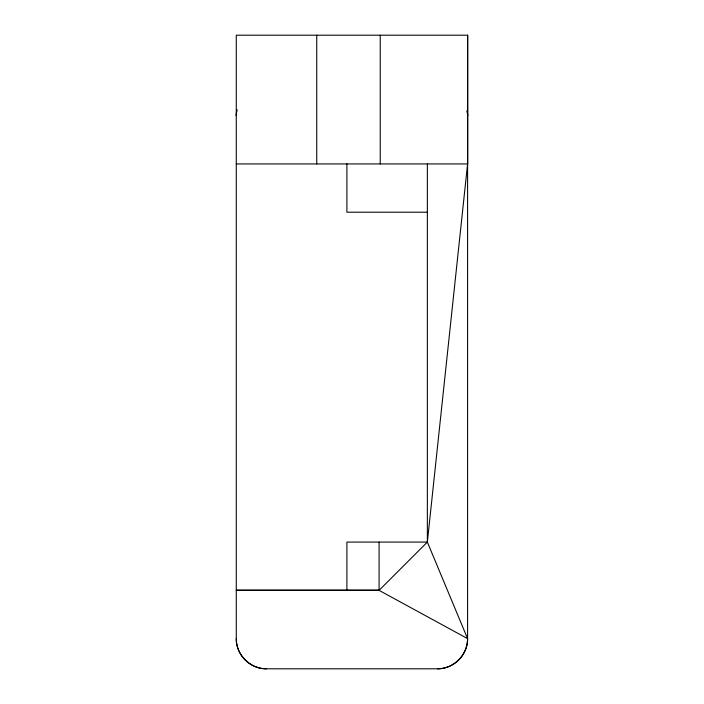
<?xml version="1.0" encoding="UTF-8"?>
<svg xmlns="http://www.w3.org/2000/svg" width="704" height="704" viewBox="0 0 704 704"><rect width="100%" height="100%" fill="white"/><g stroke="black" fill="none" stroke-linecap="round" stroke-linejoin="round"><path stroke-width="1.06" d="M467.588 35.2L467.588 638.625C467.826 654.764 453.552 669.038 437.413 668.8L266.446 668.8C250.307 669.038 236.034 654.764 236.271 638.625L236.271 35.2L467.729 35.2L467.729 163.935L236.271 163.935M437.413 668.8A30.175 30.175 0 0 0 467.588 638.625L427.354 542.08L467.588 163.935M427.354 163.935L427.354 542.08L379.086 590.357L236.271 590.357M427.354 212.203L346.896 212.203L346.896 163.865M427.354 542.08L346.896 542.08L346.896 590.427M236.271 590.102L379.086 590.102M467.588 638.625L379.086 590.357L379.086 542.08M467.104 110.748L467.658 115.658A30.175 30.175 0 0 0 467.183 110.739M380.23 35.2L380.23 163.935M316.73 35.2L316.73 163.935M266.446 668.8A30.175 30.175 0 0 1 236.271 638.625M236.852 109.771L236.271 115.658A30.175 30.175 0 0 1 236.852 109.771"/></g></svg>
